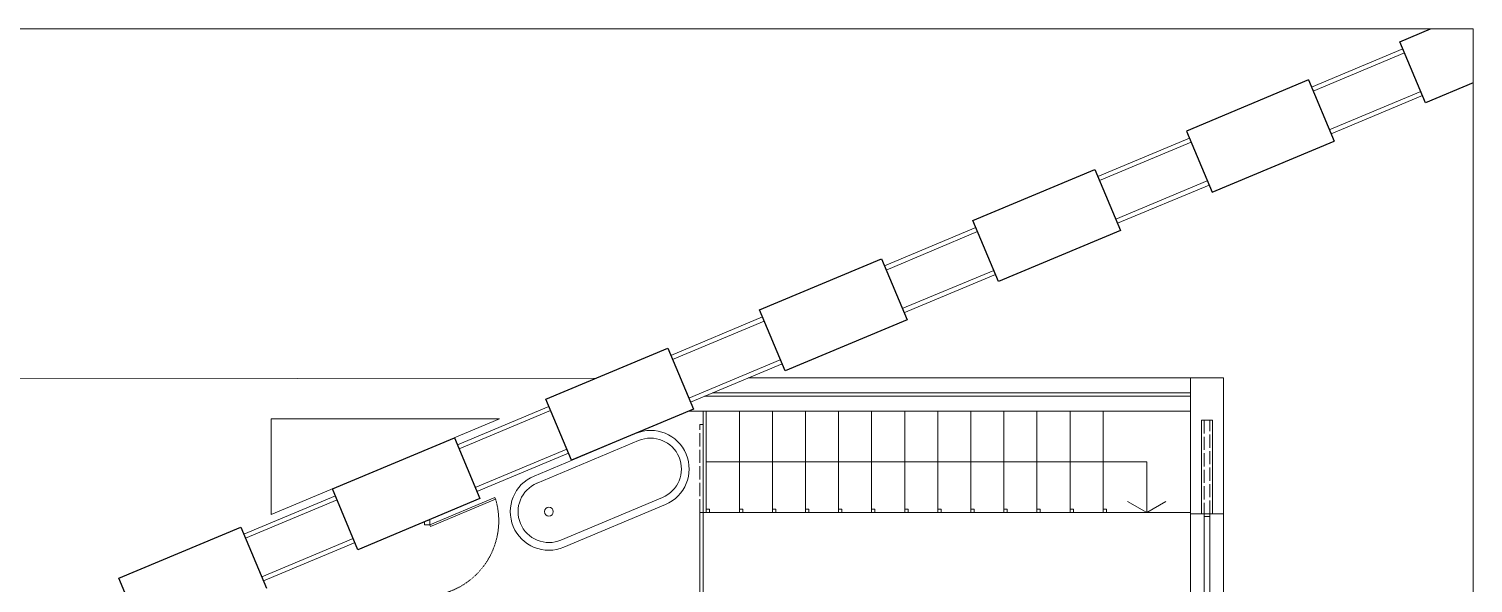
# Model space of a CAD drawing. Header units: millimetres. Extents: x 19901 to 32113, y 13732 to 21214.
# Drawn here: x 27047 to 28358, y 17436 to 17939 of the extents above; entities that cross this region are included whole.
import ezdxf

# ---------------------------------------------------------------- set-up
doc = ezdxf.new("R2010")
doc.units = ezdxf.units.MM
doc.linetypes.add('ACAD_ISO02W100', pattern=[15, 12, -3])
doc.linetypes.add('TRATTEGGIATA2', pattern=[0.375, 0.25, -0.125])
doc.layers.get('0').update_dxf_attribs({"lineweight": 18})
for name, color, linetype, lineweight in [('A-FURN', 9, 'Continuous', 13), ('MURO', 1, 'Continuous', 25), ('PROIEZIONI', 145, 'Continuous', 13), ('PROIEZIONI_finissime_fine lines', 251, 'Continuous', 5), ('vetro', 140, 'Continuous', 15), ('Wall', 7, 'Continuous', 20)]:
    doc.layers.add(name, color=color, linetype=linetype, lineweight=lineweight)

msp = doc.modelspace()

# ---------------------------------------------------------------- linework, layer by layer
for p, q in [((26357.7, 17939.2), (28357.7, 17939.2)), ((28357.7, 17939.2), (28357.7, 15932.9))]:
    msp.add_line(p, q)
at = {"color": 1}
for p, q in [((27662, 17500.5), (27662, 17592.6)), ((27692, 17500.5), (27692, 17592.6)), ((27722, 17500.5), (27722, 17592.6)), ((27752, 17500.5), (27752, 17592.6)), ((27782, 17500.5), (27782, 17592.6)), ((27812, 17500.5), (27812, 17592.6)), ((27842, 17500.5), (27842, 17592.6)), ((27872, 17500.5), (27872, 17592.6)), ((27902, 17500.5), (27902, 17592.6)), ((27932, 17500.5), (27932, 17592.6)), ((27962, 17500.5), (27962, 17592.6)), ((27992, 17500.5), (27992, 17592.6)), ((27992, 17592.6), (28101.2, 17592.6)), ((28022, 17500.5), (28022, 17592.6)), ((28101.2, 17592.6), (28101.2, 17500.5)), ((27665, 17503.5), (27662, 17503.5)), ((27662, 17503.5), (27662, 17500.5)), ((27662, 17500.5), (27665, 17500.5)), ((27665, 17500.5), (27665, 17503.5)), ((27695, 17503.5), (27692, 17503.5)), ((27692, 17503.5), (27692, 17500.5)), ((27692, 17500.5), (27695, 17500.5)), ((27695, 17500.5), (27695, 17503.5)), ((27725, 17503.5), (27722, 17503.5)), ((27722, 17503.5), (27722, 17500.5)), ((27722, 17500.5), (27725, 17500.5)), ((27725, 17500.5), (27725, 17503.5)), ((27755, 17503.5), (27752, 17503.5)), ((27752, 17503.5), (27752, 17500.5)), ((27752, 17500.5), (27755, 17500.5)), ((27755, 17500.5), (27755, 17503.5)), ((27785, 17503.5), (27782, 17503.5)), ((27782, 17503.5), (27782, 17500.5)), ((27782, 17500.5), (27785, 17500.5)), ((27785, 17500.5), (27785, 17503.5)), ((27815, 17503.5), (27812, 17503.5)), ((27812, 17503.5), (27812, 17500.5)), ((27812, 17500.5), (27815, 17500.5)), ((27815, 17500.5), (27815, 17503.5)), ((27845, 17503.5), (27842, 17503.5)), ((27842, 17503.5), (27842, 17500.5)), ((27842, 17500.5), (27845, 17500.5)), ((27845, 17500.5), (27845, 17503.5)), ((27875, 17503.5), (27872, 17503.5)), ((27872, 17503.5), (27872, 17500.5)), ((27872, 17500.5), (27875, 17500.5)), ((27875, 17500.5), (27875, 17503.5)), ((27905, 17503.5), (27902, 17503.5)), ((27902, 17503.5), (27902, 17500.5)), ((27902, 17500.5), (27905, 17500.5)), ((27905, 17500.5), (27905, 17503.5)), ((27935, 17503.5), (27932, 17503.5)), ((27932, 17503.5), (27932, 17500.5)), ((27932, 17500.5), (27935, 17500.5)), ((27935, 17500.5), (27935, 17503.5)), ((27965, 17503.5), (27962, 17503.5)), ((27962, 17503.5), (27962, 17500.5)), ((27962, 17500.5), (27965, 17500.5)), ((27965, 17500.5), (27965, 17503.5)), ((27995, 17503.5), (27992, 17503.5)), ((27992, 17503.5), (27992, 17500.5)), ((27992, 17500.5), (27995, 17500.5)), ((27995, 17500.5), (27995, 17503.5)), ((28025, 17503.5), (28022, 17503.5)), ((28022, 17503.5), (28022, 17500.5)), ((28022, 17500.5), (28101.2, 17500.5)), ((28022, 17500.5), (28025, 17500.5)), ((28025, 17500.5), (28025, 17503.5))]:
    msp.add_line(p, q, dxfattribs=at)
at = {"layer": 'A-FURN'}
for p, q in [((27662, 17592.6), (27662, 17527.5)), ((27505.7, 17533.6), (27597.9, 17572.2)), ((27508.4, 17527.2), (27600.6, 17565.8)), ((27643.7, 17553.5), (27643.7, 17553.5)), ((27530, 17475.5), (27622.2, 17514.1)), ((27532.7, 17469), (27624.9, 17507.7)), ((27486.9, 17487.8), (27486.9, 17487.8))]:
    msp.add_line(p, q, dxfattribs=at)
msp.add_circle((27519.2, 17501.3), 4, dxfattribs=at)
for centre, radius, start, end in [((27611.4, 17540), 35, 22.7208, 112.7208), ((27611.4, 17540), 28, 22.7208, 112.7208), ((27611.4, 17540), 28, 292.7208, 22.7208), ((27611.4, 17540), 35, 292.7208, 22.7208), ((27519.2, 17501.3), 35, 112.7208, 202.7208), ((27519.2, 17501.3), 28, 112.7208, 202.7208), ((27519.2, 17501.3), 35, 202.7208, 292.7208), ((27519.2, 17501.3), 28, 202.7208, 292.7208)]:
    msp.add_arc(centre, radius, start, end, dxfattribs=at)
at = {"layer": 'MURO'}
for p, q in [((28291.3, 17927.6), (28319, 17939.2)), ((28314.5, 17872.3), (28291.3, 17927.6)), ((28208.3, 17892.9), (28097.6, 17846.5)), ((28208.3, 17892.9), (28231.5, 17837.5)), ((28357.7, 17890.4), (28314.5, 17872.3)), ((28097.6, 17846.5), (28120.8, 17791.2)), ((28120.8, 17791.2), (28231.5, 17837.5)), ((27903.9, 17765.4), (28014.6, 17811.8)), ((28014.6, 17811.8), (28037.8, 17756.4)), ((27927.1, 17710.1), (27903.9, 17765.4)), ((28037.8, 17756.4), (27927.1, 17710.1)), ((27710.2, 17684.3), (27820.9, 17730.7)), ((27820.9, 17730.7), (27844.1, 17675.3)), ((27733.4, 17629), (27710.2, 17684.3)), ((27844.1, 17675.3), (27733.4, 17629)), ((27516.5, 17603.2), (27627.2, 17649.5)), ((27627.2, 17649.5), (27650.3, 17594.2)), ((27539.7, 17547.9), (27516.5, 17603.2)), ((27650.3, 17594.2), (27539.7, 17547.9)), ((27322.8, 17522.1), (27433.5, 17568.4)), ((27433.5, 17568.4), (27456.6, 17513.1)), ((27346, 17466.7), (27322.8, 17522.1)), ((27456.6, 17513.1), (27346, 17466.7)), ((27129.1, 17441), (27239.8, 17487.3)), ((27239.8, 17487.3), (27262.9, 17432)), ((27152.3, 17385.6), (27129.1, 17441))]:
    msp.add_line(p, q, dxfattribs=at)
at = {"layer": 'PROIEZIONI'}
for p, q in [((28061.6, 17546.5), (27662, 17546.5)), ((28061.6, 17500.5), (28061.6, 17546.5)), ((28061.6, 17500.5), (28044.2, 17510.4)), ((28061.6, 17500.5), (28079, 17510.4))]:
    msp.add_line(p, q, dxfattribs=at)
at = {"layer": 'PROIEZIONI_finissime_fine lines'}
for p, q in [((28101.2, 17499.3), (28101.2, 17419.3)), ((28121.2, 17499.3), (28111.2, 17499.3)), ((28131.2, 17499.3), (28131.2, 17419.3))]:
    msp.add_line(p, q, dxfattribs=at)
at = {"layer": 'vetro'}
for p, q in [((28294, 17921.2), (28211, 17886.4)), ((28295.5, 17917.5), (28212.5, 17882.7)), ((28310.2, 17882.4), (28227.2, 17847.7)), ((28311.8, 17878.8), (28228.8, 17844)), ((28100.3, 17840.1), (28017.3, 17805.3)), ((28101.8, 17836.4), (28018.8, 17801.6)), ((28116.5, 17801.3), (28033.5, 17766.6)), ((28118.1, 17797.6), (28035, 17762.9)), ((27906.6, 17759), (27823.6, 17724.2)), ((27908.1, 17755.3), (27825.1, 17720.5)), ((27922.8, 17720.2), (27839.8, 17685.5)), ((27924.4, 17716.5), (27841.3, 17681.8)), ((27712.9, 17677.9), (27629.9, 17643.1)), ((27714.4, 17674.2), (27631.4, 17639.4)), ((27729.1, 17639.1), (27646.1, 17604.3)), ((27730.7, 17635.4), (27647.6, 17600.7)), ((28101.2, 17606.1), (27660.5, 17606.1)), ((28101.2, 17609.1), (27667.7, 17609.1)), ((28101.2, 17606.1), (28101.2, 17609.1)), ((27267.2, 17585.6), (27267.2, 17498.8)), ((27267.2, 17585.6), (27474.4, 17585.6)), ((27474.4, 17585.6), (27267.2, 17498.8)), ((27519.2, 17596.7), (27436.2, 17562)), ((27520.7, 17593.1), (27437.7, 17558.3)), ((27659, 17592.6), (27659, 17315.3)), ((27662, 17500.5), (27662, 17592.6)), ((27535.4, 17558), (27452.4, 17523.2)), ((27537, 17554.3), (27453.9, 17519.5)), ((27325.5, 17515.6), (27242.5, 17480.9)), ((27327, 17511.9), (27244, 17477.2)), ((27411.1, 17489.3), (27470.2, 17514)), ((27411.7, 17487.9), (27470.8, 17512.7)), ((27470.2, 17514), (27470.8, 17512.7)), ((27406.2, 17492), (27411.1, 17494)), ((27411.1, 17494), (27411.1, 17489.3)), ((27656, 17420.5), (27656, 17500.5)), ((27656, 17500.5), (27662, 17500.5)), ((28113.7, 17499.3), (28113.7, 17419.3)), ((28118.7, 17499.3), (28113.7, 17499.3)), ((28118.7, 17496.8), (28113.7, 17496.8)), ((28118.7, 17499.3), (28118.7, 17419.3)), ((27406.2, 17489.3), (27406.2, 17492)), ((27411.1, 17489.3), (27406.2, 17489.3)), ((27411.1, 17489.3), (27411.7, 17487.9)), ((27341.7, 17476.9), (27258.7, 17442.1)), ((27343.3, 17473.2), (27260.2, 17438.4))]:
    msp.add_line(p, q, dxfattribs=at)
at = {"layer": 'vetro', "linetype": 'ACAD_ISO02W100'}
for p, q in [((28118.7, 17584.3), (28113.7, 17584.3)), ((28113.7, 17584.3), (28113.7, 17499.3)), ((28118.7, 17499.3), (28118.7, 17584.3)), ((27656, 17500.5), (27656, 17580.5)), ((27656, 17580.5), (27659, 17580.5)), ((27659, 17580.5), (27659, 17500.5)), ((28113.7, 17499.3), (28118.7, 17499.3))]:
    msp.add_line(p, q, dxfattribs=at)
at = {"layer": 'vetro', "linetype": 'TRATTEGGIATA2', "ltscale": 0.25}
msp.add_arc((27405.3, 17493), 68.4, 274.8748, 16.752, dxfattribs=at)
at = {"layer": 'Wall'}
for p, q in [((26981.2, 17621.9), (27562.4, 17622.4)), ((27700, 17622.6), (28131.2, 17622.6)), ((28101.2, 17622.6), (28101.2, 17499.3)), ((28131.2, 17622.6), (28131.2, 17499.3)), ((27646.4, 17592.6), (28101.2, 17592.6)), ((27662, 17592.6), (27662, 17500.5)), ((28111.2, 17584.3), (28121.2, 17584.3)), ((28111.2, 17499.3), (28111.2, 17584.3)), ((28121.2, 17499.3), (28121.2, 17584.3)), ((27662, 17500.5), (28022, 17500.5)), ((28111.2, 17499.3), (28101.2, 17499.3)), ((28121.2, 17499.3), (28131.2, 17499.3))]:
    msp.add_line(p, q, dxfattribs=at)
at = {"layer": 'Wall', "color": 1}
for p, q in [((27662, 17589.6), (27662, 17592.6)), ((27662, 17592.6), (27992, 17592.6))]:
    msp.add_line(p, q, dxfattribs=at)

doc.saveas('drawing.dxf')
